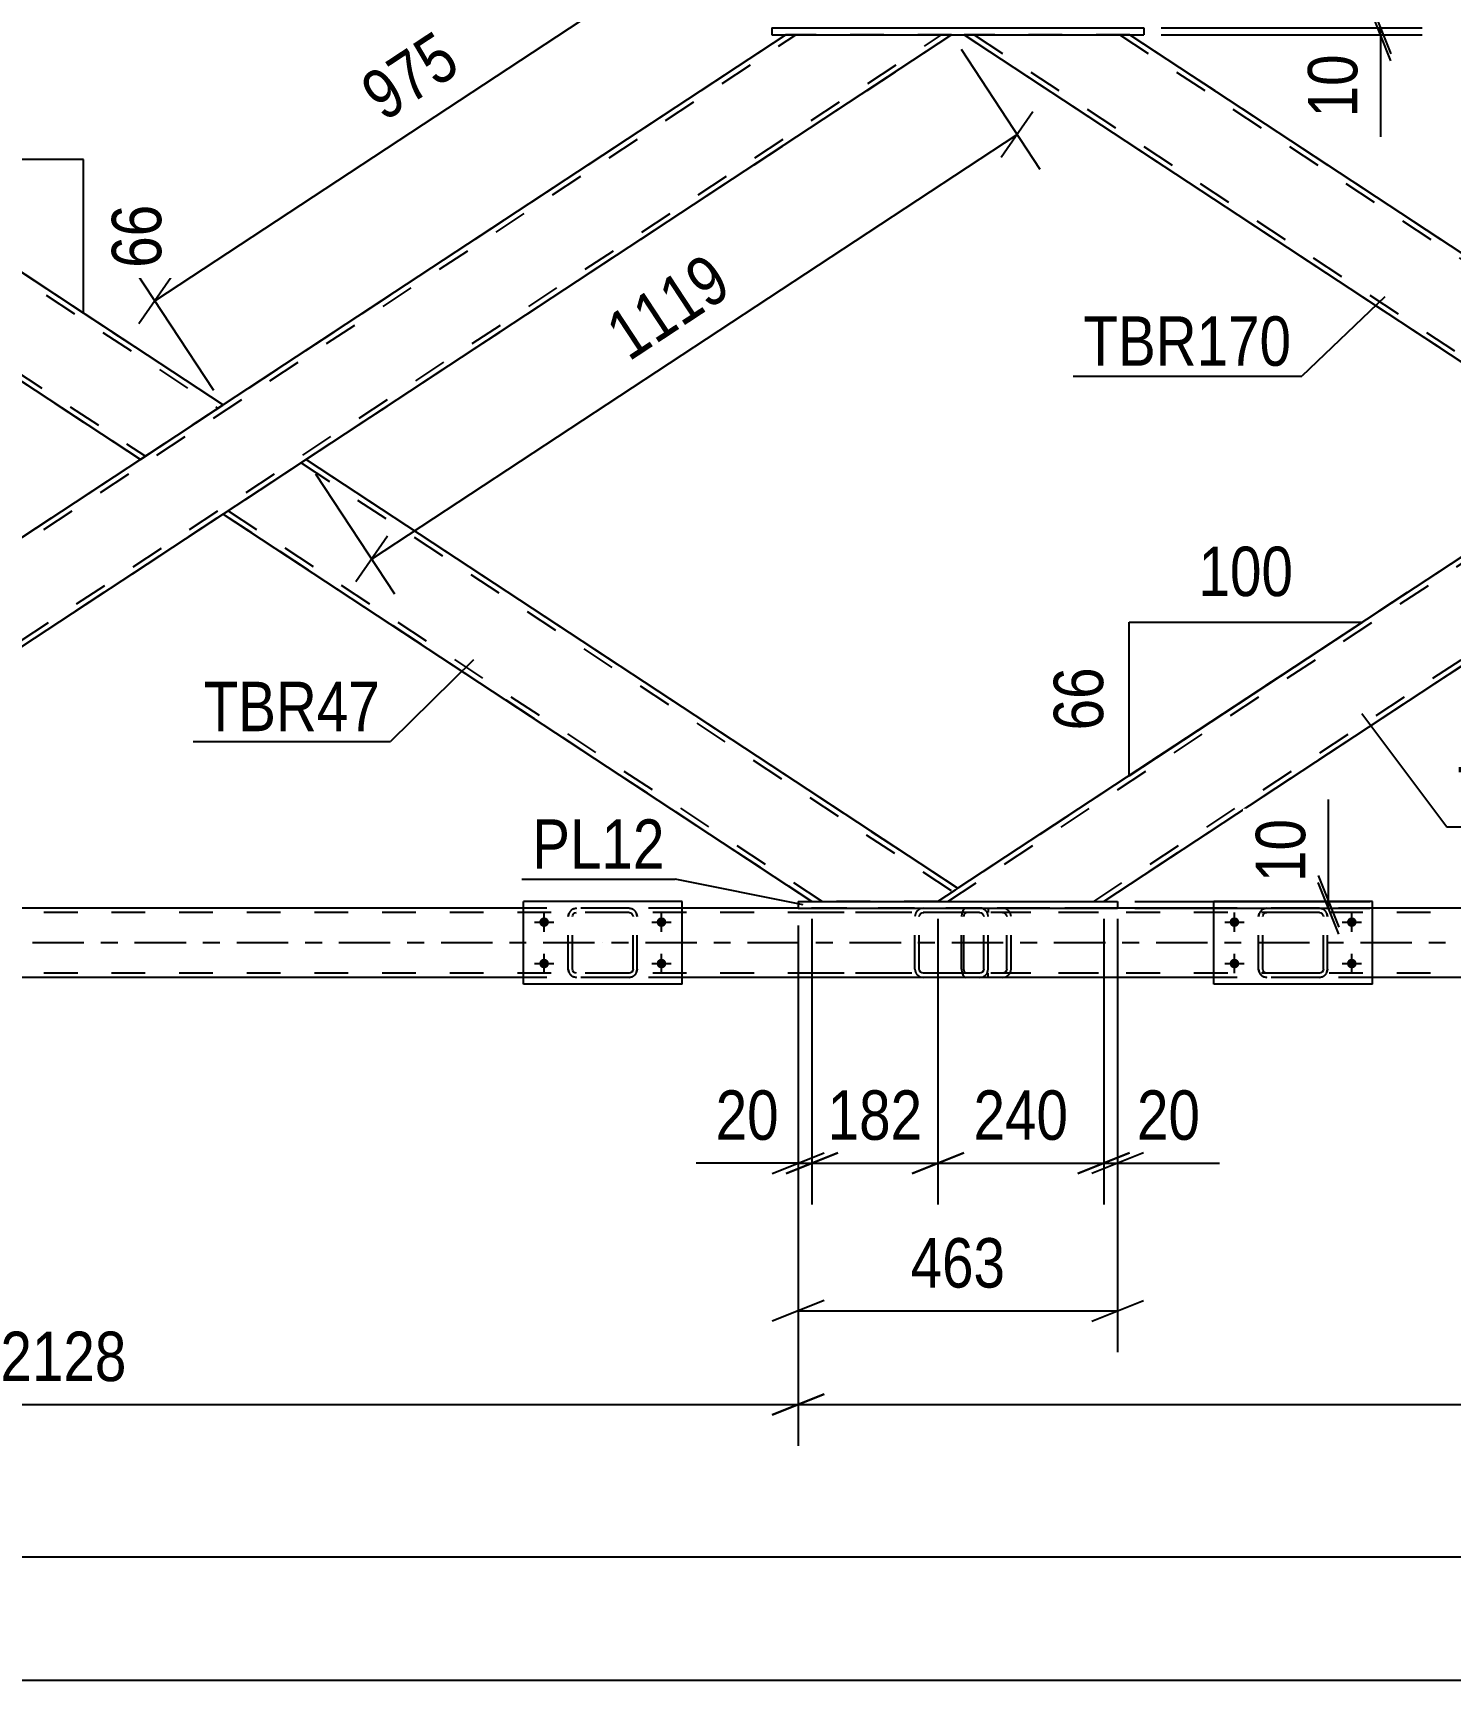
# Model space of a CAD drawing. Header units: millimetres. Extents: x -851 to 338, y -786 to 55.
# Drawn here: x -396.5 to -314.4, y -100.6 to -5.2 of the extents above; entities that cross this region are included whole.
import ezdxf

# ---------------------------------------------------------------- set-up
doc = ezdxf.new("R2010")
doc.units = ezdxf.units.MM
doc.linetypes.add('DXK_LINE_DOT2', pattern=[3.9198, 1.9599, -1.9599])
doc.linetypes.add('DXK_LINE_DOT3', pattern=[5.9187, 2.979, -0.9799, 0.9799, -0.9799])
doc.styles.add('Arial Narrow', font='ARIALN.TTF', dxfattribs={"height": 0.2})

# ---------------------------------------------------------------- blocks, each defined once
blk = doc.blocks.new('Part-232933133-4852 - 4785')
at = {"color": 2, "linetype": 'Continuous'}
for p, q in [((-381.25, -30.277), (-385.471, -33.054)), ((-380.667, -29.894), (-381.25, -30.277)), ((-380.667, -29.894), (-342.904, -54.734)), ((-380.667, -29.894), (-380.667, -29.894)), ((-385.471, -33.054), (-385.471, -33.054)), ((-385.471, -33.054), (-351.358, -55.494)), ((-342.904, -54.734), (-344.059, -55.494))]:
    blk.add_line(p, q, dxfattribs=at)
at = {"color": 7, "linetype": 'DXK_LINE_DOT2'}
for p, q in [((-380.959, -30.086), (-380.959, -30.086)), ((-380.959, -30.086), (-343.195, -54.926)), ((-380.959, -30.086), (-343.195, -54.926)), ((-380.667, -29.894), (-342.904, -54.734)), ((-385.471, -33.054), (-351.358, -55.494)), ((-385.471, -33.054), (-385.471, -33.054)), ((-385.18, -32.863), (-385.158, -32.848)), ((-385.18, -32.863), (-385.18, -32.863)), ((-385.18, -32.863), (-350.776, -55.494)), ((-385.18, -32.863), (-350.776, -55.494)), ((-384.889, -32.671), (-384.889, -32.671)), ((-384.889, -32.671), (-384.889, -32.671)), ((-344.059, -55.494), (-351.358, -55.494))]:
    blk.add_line(p, q, dxfattribs=at)
blk = doc.blocks.new('Part-232933133-4827 - 4785')
at = {"color": 7, "linetype": 'DXK_LINE_DOT2'}
for p, q in [((-267.743, -5.295), (-344.059, -55.494)), ((-343.476, -55.494), (-267.161, -5.295)), ((-343.476, -55.494), (-267.161, -5.295)), ((-335.033, -55.494), (-258.717, -5.295)), ((-335.033, -55.494), (-258.717, -5.295)), ((-258.135, -5.295), (-334.451, -55.494)), ((-342.904, -54.734), (-344.059, -55.494)), ((-344.059, -55.494), (-344.059, -55.494)), ((-344.059, -55.494), (-334.451, -55.494))]:
    blk.add_line(p, q, dxfattribs=at)
at = {"color": 2, "linetype": 'Continuous'}
for p, q in [((-305.141, -29.894), (-342.904, -54.734)), ((-300.337, -33.054), (-334.451, -55.494))]:
    blk.add_line(p, q, dxfattribs=at)
blk = doc.blocks.new('Part-232933133-4847 - 4785')
at = {"color": 7, "linetype": 'DXK_LINE_DOT2'}
for p, q in [((-352.877, -5.295), (-429.193, -55.494)), ((-428.611, -55.494), (-352.295, -5.295)), ((-428.611, -55.494), (-352.295, -5.295)), ((-420.167, -55.494), (-343.852, -5.295)), ((-420.167, -55.494), (-343.852, -5.295)), ((-343.269, -5.295), (-419.585, -55.494)), ((-343.269, -5.295), (-352.877, -5.295)), ((-343.269, -5.295), (-343.269, -5.295)), ((-385.471, -26.734), (-390.275, -29.894)), ((-380.667, -29.894), (-385.471, -33.054))]:
    blk.add_line(p, q, dxfattribs=at)
at = {"color": 2, "linetype": 'Continuous'}
for p, q in [((-352.877, -5.295), (-385.471, -26.734)), ((-343.269, -5.295), (-380.667, -29.894)), ((-390.275, -29.894), (-428.039, -54.734)), ((-385.471, -33.054), (-419.585, -55.494))]:
    blk.add_line(p, q, dxfattribs=at)
blk = doc.blocks.new('Part-232933133-4929 - 4785')
at = {"color": 7, "linetype": 'DXK_LINE_DOT2'}
for p, q in [((-341.65, -55.894), (-351.393, -55.894)), ((-341.65, -56.134), (-351.393, -56.134)), ((-345.36, -56.204), (-345.396, -56.374)), ((-345.357, -56.19), (-345.36, -56.204)), ((-345.141, -56.374), (-345.121, -56.282)), ((-345.121, -56.282), (-345.066, -56.204)), ((-344.885, -55.894), (-345.081, -55.93)), ((-345.066, -56.204), (-344.983, -56.152)), ((-344.983, -56.152), (-344.885, -56.134)), ((-341.455, -55.93), (-341.65, -55.894)), ((-341.65, -56.134), (-341.553, -56.152)), ((-341.553, -56.152), (-341.47, -56.204)), ((-341.47, -56.204), (-341.414, -56.282)), ((-341.414, -56.282), (-341.395, -56.374)), ((-341.175, -56.204), (-341.178, -56.19)), ((-341.14, -56.374), (-341.175, -56.204)), ((-345.396, -59.414), (-345.396, -56.374)), ((-345.141, -59.414), (-345.141, -56.374)), ((-341.395, -59.414), (-341.395, -56.374)), ((-341.14, -59.414), (-341.14, -56.374)), ((-341.65, -59.654), (-351.393, -59.654)), ((-341.65, -59.894), (-351.393, -59.894)), ((-345.396, -59.414), (-345.377, -59.505)), ((-345.377, -59.505), (-345.357, -59.597)), ((-345.121, -59.505), (-345.141, -59.414)), ((-345.066, -59.583), (-345.121, -59.505)), ((-345.081, -59.857), (-344.885, -59.894)), ((-344.983, -59.635), (-345.066, -59.583)), ((-344.885, -59.654), (-344.983, -59.635)), ((-341.553, -59.635), (-341.65, -59.654)), ((-341.65, -59.894), (-341.455, -59.857)), ((-341.47, -59.583), (-341.553, -59.635)), ((-341.414, -59.505), (-341.47, -59.583)), ((-341.395, -59.414), (-341.414, -59.505)), ((-341.178, -59.597), (-341.159, -59.505)), ((-341.159, -59.505), (-341.14, -59.414))]:
    blk.add_line(p, q, dxfattribs=at)
for centre, start, end in [((-344.905, -56.394), 110.75832, 155.68004), ((-341.631, -56.394), 24.31996, 69.24168), ((-344.905, -59.393), 204.31996, 249.24168), ((-341.631, -59.393), 290.75832, 335.68004)]:
    blk.add_arc(centre, 0.496, start, end, dxfattribs=at)
blk = doc.blocks.new('Bolt-232933133-59347 - 4785')
at = {"linetype": 'Continuous'}
for points in [[(-366.879, -56.414, -1), (-366.879, -56.974, -1)], [(-360.079, -56.414, -1), (-360.079, -56.974, -1)], [(-366.879, -58.814, -1), (-366.879, -59.374, -1)], [(-360.079, -58.814, -1), (-360.079, -59.374, -1)]]:
    blk.add_hatch(color=1, dxfattribs=at).paths.add_polyline_path(points)
at = {"color": 1, "linetype": 'Continuous'}
for p, q in [((-366.879, -57.254), (-366.879, -56.134)), ((-360.079, -57.254), (-360.079, -56.134)), ((-367.439, -56.694), (-366.319, -56.694)), ((-360.639, -56.694), (-359.519, -56.694)), ((-367.439, -59.094), (-366.319, -59.094)), ((-366.879, -59.654), (-366.879, -58.534)), ((-360.639, -59.094), (-359.519, -59.094)), ((-360.079, -59.654), (-360.079, -58.534))]:
    blk.add_line(p, q, dxfattribs=at)
blk = doc.blocks.new('Part-232933133-4922 - 4785')
at = {"color": 7, "linetype": 'DXK_LINE_DOT2'}
for p, q in [((-342.666, -56.19), (-342.687, -56.374)), ((-342.607, -56.034), (-342.666, -56.19)), ((-342.519, -55.93), (-342.607, -56.034)), ((-342.551, -56.374), (-342.541, -56.282)), ((-342.541, -56.282), (-342.511, -56.204)), ((-342.416, -55.894), (-342.519, -55.93)), ((-342.511, -56.204), (-342.468, -56.152)), ((-342.468, -56.152), (-342.416, -56.134)), ((-334.751, -55.894), (-342.416, -55.894)), ((-334.751, -56.134), (-342.416, -56.134)), ((-341.14, -55.894), (-341.14, -56.134)), ((-340.132, -55.93), (-340.324, -55.894)), ((-340.324, -56.134), (-340.228, -56.152)), ((-340.228, -56.152), (-340.147, -56.204)), ((-340.147, -56.204), (-340.092, -56.282)), ((-340.092, -56.282), (-340.073, -56.374)), ((-339.857, -56.204), (-339.86, -56.19)), ((-339.822, -56.374), (-339.857, -56.204)), ((-342.687, -59.414), (-342.687, -56.374)), ((-342.551, -59.414), (-342.551, -56.374)), ((-340.073, -59.414), (-340.073, -56.374)), ((-339.822, -59.414), (-339.822, -56.374)), ((-342.687, -59.414), (-342.666, -59.597)), ((-342.666, -59.597), (-342.607, -59.753)), ((-342.607, -59.753), (-342.519, -59.857)), ((-342.541, -59.505), (-342.551, -59.414)), ((-342.511, -59.583), (-342.541, -59.505)), ((-342.519, -59.857), (-342.416, -59.894)), ((-342.468, -59.635), (-342.511, -59.583)), ((-342.416, -59.654), (-342.468, -59.635)), ((-334.751, -59.654), (-342.416, -59.654)), ((-334.751, -59.894), (-342.416, -59.894)), ((-341.14, -59.894), (-341.14, -59.654)), ((-340.228, -59.635), (-340.324, -59.654)), ((-340.324, -59.894), (-340.132, -59.857)), ((-340.147, -59.583), (-340.228, -59.635)), ((-340.092, -59.505), (-340.147, -59.583)), ((-340.073, -59.414), (-340.092, -59.505)), ((-339.86, -59.597), (-339.841, -59.505)), ((-339.841, -59.505), (-339.822, -59.414))]:
    blk.add_line(p, q, dxfattribs=at)
for centre, start, end in [((-340.31, -56.389), 23.84918, 68.80569), ((-340.31, -59.398), 291.19431, 336.15082)]:
    blk.add_arc(centre, 0.492, start, end, dxfattribs=at)
blk = doc.blocks.new('Part-232933133-5007 - 4785')
at = {"color": 2, "linetype": 'Continuous'}
for p, q in [((-427.674, -5.295), (-390.275, -29.894)), ((-418.066, -5.295), (-385.471, -26.734)), ((-390.275, -29.894), (-386.054, -27.117)), ((-386.054, -27.117), (-385.471, -26.734)), ((-385.471, -26.734), (-385.471, -26.734)), ((-390.275, -29.894), (-390.275, -29.894))]:
    blk.add_line(p, q, dxfattribs=at)
at = {"color": 7, "linetype": 'DXK_LINE_DOT2'}
for p, q in [((-390.275, -29.894), (-427.674, -5.295)), ((-427.674, -5.295), (-427.674, -5.295)), ((-418.066, -5.295), (-427.674, -5.295)), ((-427.091, -5.295), (-389.984, -29.703)), ((-427.091, -5.295), (-389.984, -29.703)), ((-418.648, -5.295), (-385.763, -26.926)), ((-418.648, -5.295), (-385.763, -26.926)), ((-418.066, -5.295), (-385.471, -26.734)), ((-385.516, -26.764), (-386.054, -27.117)), ((-385.763, -26.926), (-385.763, -26.926)), ((-389.693, -29.511), (-389.693, -29.511)), ((-389.693, -29.511), (-389.693, -29.511)), ((-390.275, -29.894), (-390.275, -29.894)), ((-389.984, -29.703), (-389.962, -29.688)), ((-389.984, -29.703), (-389.984, -29.703))]:
    blk.add_line(p, q, dxfattribs=at)
blk = doc.blocks.new('Part-232933133-5012 - 4785')
at = {"color": 2, "linetype": 'Continuous'}
for p, q in [((-342.539, -5.295), (-305.141, -29.894)), ((-332.931, -5.295), (-300.337, -26.734)), ((-305.141, -29.894), (-300.919, -27.117)), ((-300.919, -27.117), (-300.337, -26.734)), ((-300.337, -26.734), (-300.337, -26.734)), ((-305.141, -29.894), (-305.141, -29.894))]:
    blk.add_line(p, q, dxfattribs=at)
at = {"color": 7, "linetype": 'DXK_LINE_DOT2'}
for p, q in [((-305.141, -29.894), (-342.539, -5.295)), ((-342.539, -5.295), (-342.539, -5.295)), ((-332.931, -5.295), (-342.539, -5.295)), ((-341.957, -5.295), (-304.85, -29.703)), ((-341.957, -5.295), (-304.85, -29.703)), ((-333.514, -5.295), (-300.628, -26.926)), ((-333.514, -5.295), (-300.628, -26.926)), ((-332.931, -5.295), (-300.337, -26.734)), ((-300.382, -26.764), (-300.919, -27.117)), ((-300.628, -26.926), (-300.628, -26.926)), ((-304.559, -29.511), (-304.559, -29.511)), ((-304.559, -29.511), (-304.559, -29.511)), ((-305.141, -29.894), (-305.141, -29.894)), ((-304.85, -29.703), (-304.828, -29.688)), ((-304.85, -29.703), (-304.85, -29.703))]:
    blk.add_line(p, q, dxfattribs=at)
blk = doc.blocks.new('Part-232933133-5039 - 4785')
at = {"color": 2, "linetype": 'Continuous'}
for p, q in [((-353.677, -4.895), (-353.677, -5.295)), ((-353.677, -4.895), (-332.131, -4.895)), ((-353.677, -5.295), (-332.131, -5.295)), ((-332.131, -4.895), (-332.131, -5.295))]:
    blk.add_line(p, q, dxfattribs=at)
blk = doc.blocks.new('Part-232933133-5104 - 4785')
at = {"color": 2, "linetype": 'Continuous'}
for p, q in [((-352.158, -55.494), (-352.158, -55.894)), ((-352.158, -55.494), (-333.651, -55.494)), ((-352.158, -55.894), (-333.651, -55.894)), ((-333.651, -55.494), (-333.651, -55.894))]:
    blk.add_line(p, q, dxfattribs=at)
blk = doc.blocks.new('Part-232933133-5177 - 4785')
at = {"color": 7, "linetype": 'DXK_LINE_DOT2'}
for p, q in [((-150.879, -56.134), (-823.016, -56.134)), ((-358.879, -55.894), (-368.079, -55.894)), ((-333.651, -55.894), (-352.158, -55.894)), ((-318.879, -55.894), (-328.079, -55.894)), ((-150.879, -59.654), (-823.016, -59.654)), ((-358.879, -59.894), (-368.079, -59.894)), ((-318.879, -59.894), (-328.079, -59.894))]:
    blk.add_line(p, q, dxfattribs=at)
at = {"color": 2, "linetype": 'Continuous'}
for p, q in [((-368.079, -55.894), (-398.879, -55.894)), ((-352.158, -55.894), (-358.879, -55.894)), ((-328.079, -55.894), (-333.651, -55.894)), ((-288.079, -55.894), (-318.879, -55.894)), ((-368.079, -59.894), (-398.879, -59.894)), ((-328.079, -59.894), (-358.879, -59.894)), ((-288.079, -59.894), (-318.879, -59.894))]:
    blk.add_line(p, q, dxfattribs=at)
at = {"color": 7, "linetype": 'DXK_LINE_DOT3'}
blk.add_line((-150.879, -57.894), (-823.016, -57.894), dxfattribs=at)
blk = doc.blocks.new('Bolt-232933133-59345 - 4785')
at = {"linetype": 'Continuous'}
for points in [[(-326.879, -56.414, -1), (-326.879, -56.974, -1)], [(-320.079, -56.414, -1), (-320.079, -56.974, -1)], [(-326.879, -58.814, -1), (-326.879, -59.374, -1)], [(-320.079, -58.814, -1), (-320.079, -59.374, -1)]]:
    blk.add_hatch(color=1, dxfattribs=at).paths.add_polyline_path(points)
at = {"color": 1, "linetype": 'Continuous'}
for p, q in [((-326.879, -57.254), (-326.879, -56.134)), ((-320.079, -57.254), (-320.079, -56.134)), ((-327.439, -56.694), (-326.319, -56.694)), ((-320.639, -56.694), (-319.519, -56.694)), ((-327.439, -59.094), (-326.319, -59.094)), ((-326.879, -59.654), (-326.879, -58.534)), ((-320.639, -59.094), (-319.519, -59.094)), ((-320.079, -59.654), (-320.079, -58.534))]:
    blk.add_line(p, q, dxfattribs=at)
blk = doc.blocks.new('Part-232933133-59257 - 4785')
at = {"color": 7, "linetype": 'DXK_LINE_DOT2'}
for p, q in [((-325.479, -56.374), (-325.443, -56.19)), ((-325.443, -56.19), (-325.479, -56.374)), ((-325.239, -56.374), (-325.221, -56.282)), ((-325.221, -56.282), (-325.169, -56.204)), ((-325.183, -55.93), (-324.999, -55.894)), ((-324.999, -55.894), (-325.183, -55.93)), ((-325.169, -56.204), (-325.091, -56.152)), ((-325.091, -56.152), (-324.999, -56.134)), ((-321.959, -55.894), (-324.999, -55.894)), ((-321.959, -56.134), (-324.999, -56.134)), ((-321.959, -55.894), (-321.776, -55.93)), ((-321.776, -55.93), (-321.959, -55.894)), ((-321.959, -56.134), (-321.867, -56.152)), ((-321.867, -56.152), (-321.79, -56.204)), ((-321.79, -56.204), (-321.737, -56.282)), ((-321.737, -56.282), (-321.719, -56.374)), ((-321.516, -56.19), (-321.479, -56.374)), ((-321.479, -56.374), (-321.516, -56.19)), ((-325.479, -59.414), (-325.479, -56.374)), ((-325.239, -59.414), (-325.239, -56.374)), ((-321.719, -59.414), (-321.719, -56.374)), ((-321.479, -59.414), (-321.479, -56.374)), ((-325.443, -59.597), (-325.479, -59.414)), ((-325.479, -59.414), (-325.443, -59.597)), ((-325.221, -59.505), (-325.239, -59.414)), ((-325.169, -59.583), (-325.221, -59.505)), ((-324.999, -59.894), (-325.183, -59.857)), ((-325.183, -59.857), (-324.999, -59.894)), ((-325.091, -59.635), (-325.169, -59.583)), ((-324.999, -59.654), (-325.091, -59.635)), ((-321.959, -59.654), (-324.999, -59.654)), ((-321.959, -59.894), (-324.999, -59.894)), ((-321.867, -59.635), (-321.959, -59.654)), ((-321.776, -59.857), (-321.959, -59.894)), ((-321.959, -59.894), (-321.776, -59.857)), ((-321.79, -59.583), (-321.867, -59.635)), ((-321.737, -59.505), (-321.79, -59.583)), ((-321.719, -59.414), (-321.737, -59.505)), ((-321.479, -59.414), (-321.516, -59.597)), ((-321.516, -59.597), (-321.479, -59.414))]:
    blk.add_line(p, q, dxfattribs=at)
at = {"color": 7, "linetype": 'DXK_LINE_DOT3'}
blk.add_line((-323.479, -57.894), (-323.479, -57.894), dxfattribs=at)
at = {"color": 7, "linetype": 'DXK_LINE_DOT2'}
for centre, start, end in [((-324.999, -56.374), 112.5, 157.5), ((-324.999, -56.374), 112.5, 157.5), ((-321.959, -56.374), 22.5, 67.5), ((-321.959, -56.374), 22.5, 67.5), ((-324.999, -59.414), 202.5, 247.5), ((-324.999, -59.414), 202.5, 247.5), ((-321.959, -59.414), 292.5, 337.5), ((-321.959, -59.414), 292.5, 337.5)]:
    blk.add_arc(centre, 0.48, start, end, dxfattribs=at)
blk = doc.blocks.new('Part-232933133-59258 - 4785')
at = {"color": 2, "linetype": 'Continuous'}
for p, q in [((-318.879, -55.494), (-328.079, -55.494)), ((-328.079, -60.294), (-328.079, -55.494)), ((-318.879, -60.294), (-318.879, -55.494)), ((-318.879, -60.294), (-328.079, -60.294))]:
    blk.add_line(p, q, dxfattribs=at)
blk = doc.blocks.new('Part-232933133-59261 - 4785')
at = {"color": 7, "linetype": 'DXK_LINE_DOT2'}
for p, q in [((-365.479, -56.374), (-365.443, -56.19)), ((-365.443, -56.19), (-365.479, -56.374)), ((-365.239, -56.374), (-365.221, -56.282)), ((-365.221, -56.282), (-365.169, -56.204)), ((-365.183, -55.93), (-364.999, -55.894)), ((-364.999, -55.894), (-365.183, -55.93)), ((-365.169, -56.204), (-365.091, -56.152)), ((-365.091, -56.152), (-364.999, -56.134)), ((-361.959, -55.894), (-364.999, -55.894)), ((-361.959, -56.134), (-364.999, -56.134)), ((-361.959, -55.894), (-361.776, -55.93)), ((-361.776, -55.93), (-361.959, -55.894)), ((-361.959, -56.134), (-361.867, -56.152)), ((-361.867, -56.152), (-361.79, -56.204)), ((-361.79, -56.204), (-361.737, -56.282)), ((-361.737, -56.282), (-361.719, -56.374)), ((-361.516, -56.19), (-361.479, -56.374)), ((-361.479, -56.374), (-361.516, -56.19)), ((-365.479, -59.414), (-365.479, -56.374)), ((-365.239, -59.414), (-365.239, -56.374)), ((-361.719, -59.414), (-361.719, -56.374)), ((-361.479, -59.414), (-361.479, -56.374)), ((-365.443, -59.597), (-365.479, -59.414)), ((-365.479, -59.414), (-365.443, -59.597)), ((-365.221, -59.505), (-365.239, -59.414)), ((-365.169, -59.583), (-365.221, -59.505)), ((-364.999, -59.894), (-365.183, -59.857)), ((-365.183, -59.857), (-364.999, -59.894)), ((-365.091, -59.635), (-365.169, -59.583)), ((-364.999, -59.654), (-365.091, -59.635)), ((-361.959, -59.654), (-364.999, -59.654)), ((-361.959, -59.894), (-364.999, -59.894)), ((-361.867, -59.635), (-361.959, -59.654)), ((-361.776, -59.857), (-361.959, -59.894)), ((-361.959, -59.894), (-361.776, -59.857)), ((-361.79, -59.583), (-361.867, -59.635)), ((-361.737, -59.505), (-361.79, -59.583)), ((-361.719, -59.414), (-361.737, -59.505)), ((-361.479, -59.414), (-361.516, -59.597)), ((-361.516, -59.597), (-361.479, -59.414))]:
    blk.add_line(p, q, dxfattribs=at)
at = {"color": 7, "linetype": 'DXK_LINE_DOT3'}
blk.add_line((-363.479, -57.894), (-363.479, -57.894), dxfattribs=at)
at = {"color": 7, "linetype": 'DXK_LINE_DOT2'}
for centre, start, end in [((-364.999, -56.374), 112.5, 157.5), ((-364.999, -56.374), 112.5, 157.5), ((-361.959, -56.374), 22.5, 67.5), ((-361.959, -56.374), 22.5, 67.5), ((-364.999, -59.414), 202.5, 247.5), ((-364.999, -59.414), 202.5, 247.5), ((-361.959, -59.414), 292.5, 337.5), ((-361.959, -59.414), 292.5, 337.5)]:
    blk.add_arc(centre, 0.48, start, end, dxfattribs=at)
blk = doc.blocks.new('Part-232933133-59262 - 4785')
at = {"color": 2, "linetype": 'Continuous'}
for p, q in [((-358.879, -55.494), (-368.079, -55.494)), ((-368.079, -60.294), (-368.079, -55.494)), ((-358.879, -60.294), (-358.879, -55.494)), ((-358.879, -60.294), (-368.079, -60.294))]:
    blk.add_line(p, q, dxfattribs=at)
blk = doc.blocks.new('StraightDimension-232933133-5721 - 4785')
at = {"color": 7, "linetype": 'Continuous'}
for p, q in [((-321.428, -55.494), (-321.428, -49.587)), ((-321.428, -55.494), (-321.428, -49.587)), ((-322.028, -53.994), (-320.828, -56.994)), ((-320.828, -57.394), (-322.028, -54.394)), ((-332.651, -55.494), (-319.028, -55.494)), ((-332.651, -55.894), (-319.028, -55.894)), ((-321.428, -55.894), (-321.428, -55.494))]:
    blk.add_line(p, q, dxfattribs=at)
at = {"color": 0}
blk.add_wipeout([(-322.178, -50.112), (-326.378, -50.112), (-326.378, -54.969), (-322.178, -54.969)], dxfattribs=at)
at = {"color": 3, "style": 'Arial Narrow'}
blk.add_text('10', height=2.8633, rotation=90.00021, dxfattribs=at).set_placement((-322.778, -54.369))
blk = doc.blocks.new('StraightDimension-232933133-5539 - 4785')
at = {"color": 7, "linetype": 'Continuous'}
for p, q in [((-353.427, -4.459), (-358.41, 3.117)), ((-357.768, -0.589), (-355.921, 2.062)), ((-389.438, -20.704), (-356.844, 0.736)), ((-386.021, -25.899), (-391.004, -18.323)), ((-388.515, -19.378), (-390.362, -22.029))]:
    blk.add_line(p, q, dxfattribs=at)
at = {"color": 0}
blk.add_wipeout([(-370.761, -7.521), (-373.069, -4.012), (-378.654, -7.685), (-376.346, -11.194)], dxfattribs=at)
at = {"color": 3, "style": 'Arial Narrow'}
blk.add_text('975', height=2.8633, rotation=33.33468, dxfattribs=at).set_placement((-376.174, -10.363))
blk = doc.blocks.new('StraightDimension-232933133-6941 - 4785')
at = {"color": 7, "linetype": 'Continuous'}
for p, q in [((-352.158, -56.894), (-352.158, -73.054)), ((-351.358, -56.494), (-351.358, -73.054)), ((-353.658, -71.254), (-350.658, -70.054)), ((-349.858, -70.054), (-352.858, -71.254)), ((-352.158, -70.654), (-358.064, -70.654)), ((-352.158, -70.654), (-358.064, -70.654)), ((-352.158, -70.654), (-351.358, -70.654))]:
    blk.add_line(p, q, dxfattribs=at)
at = {"color": 0}
blk.add_wipeout([(-352.683, -69.904), (-352.683, -65.704), (-357.539, -65.704), (-357.539, -69.904)], dxfattribs=at)
at = {"color": 3, "style": 'Arial Narrow'}
blk.add_text('20', height=2.8633, dxfattribs=at).set_placement((-356.939, -69.304))
blk = doc.blocks.new('StraightDimension-232933133-6950 - 4785')
at = {"color": 7, "linetype": 'Continuous'}
for p, q in [((-352.158, -56.894), (-352.158, -81.614)), ((-333.651, -56.894), (-333.651, -81.614)), ((-350.658, -78.614), (-353.658, -79.814)), ((-335.151, -79.814), (-332.151, -78.614)), ((-352.158, -79.214), (-333.651, -79.214))]:
    blk.add_line(p, q, dxfattribs=at)
at = {"color": 0}
blk.add_wipeout([(-339.562, -78.464), (-339.562, -74.264), (-346.246, -74.264), (-346.246, -78.464)], dxfattribs=at)
at = {"color": 3, "style": 'Arial Narrow'}
blk.add_text('463', height=2.8633, dxfattribs=at).set_placement((-345.646, -77.864))
blk = doc.blocks.new('StraightDimension-232933133-52024 - 4785')
at = {"color": 7, "linetype": 'Continuous'}
for p, q in [((-352.158, -56.894), (-352.158, -87.031)), ((-437.292, -84.631), (-352.158, -84.631)), ((-353.658, -85.231), (-350.658, -84.031))]:
    blk.add_line(p, q, dxfattribs=at)
at = {"color": 0}
blk.add_wipeout([(-390.469, -83.881), (-390.469, -79.681), (-398.981, -79.681), (-398.981, -83.881)], dxfattribs=at)
at = {"color": 3, "style": 'Arial Narrow'}
blk.add_text('2128', height=2.8633, dxfattribs=at).set_placement((-398.381, -83.281))
blk = doc.blocks.new('StraightDimension-232933133-52159 - 4785')
at = {"color": 7, "linetype": 'Continuous'}
blk.add_line((-823.016, -93.466), (-107.453, -93.466), dxfattribs=at)
blk = doc.blocks.new('StraightDimension-232933133-6917 - 4785')
at = {"color": 7, "linetype": 'Continuous'}
for p, q in [((-344.059, -56.494), (-344.059, -73.054)), ((-334.451, -56.494), (-334.451, -73.054)), ((-345.559, -71.254), (-342.559, -70.054)), ((-332.951, -70.054), (-335.951, -71.254)), ((-344.059, -70.654), (-334.451, -70.654))]:
    blk.add_line(p, q, dxfattribs=at)
at = {"color": 0}
blk.add_wipeout([(-335.912, -69.904), (-335.912, -65.704), (-342.597, -65.704), (-342.597, -69.904)], dxfattribs=at)
at = {"color": 3, "style": 'Arial Narrow'}
blk.add_text('240', height=2.8633, dxfattribs=at).set_placement((-341.997, -69.304))
blk = doc.blocks.new('StraightDimension-232933133-5564 - 4785')
at = {"color": 7, "linetype": 'Continuous'}
for p, q in [((-342.72, -6.13), (-338.156, -13.068)), ((-340.399, -12.388), (-338.552, -9.737)), ((-376.873, -35.662), (-339.475, -11.063)), ((-380.118, -30.73), (-375.555, -37.667)), ((-375.95, -34.337), (-377.797, -36.988))]:
    blk.add_line(p, q, dxfattribs=at)
at = {"color": 0}
blk.add_wipeout([(-355.03, -20.397), (-357.339, -16.888), (-364.45, -21.566), (-362.142, -25.075)], dxfattribs=at)
at = {"color": 3, "style": 'Arial Narrow'}
blk.add_text('1119', height=2.8633, rotation=33.33468, dxfattribs=at).set_placement((-361.971, -24.244))
blk = doc.blocks.new('StraightDimension-232933133-6933 - 4785')
at = {"color": 7, "linetype": 'Continuous'}
for p, q in [((-334.451, -56.494), (-334.451, -73.054)), ((-333.651, -56.494), (-333.651, -73.054)), ((-335.951, -71.254), (-332.951, -70.054)), ((-332.151, -70.054), (-335.151, -71.254)), ((-334.451, -70.654), (-333.651, -70.654)), ((-333.651, -70.654), (-327.744, -70.654)), ((-333.651, -70.654), (-327.744, -70.654))]:
    blk.add_line(p, q, dxfattribs=at)
at = {"color": 0}
blk.add_wipeout([(-328.269, -69.904), (-328.269, -65.704), (-333.126, -65.704), (-333.126, -69.904)], dxfattribs=at)
at = {"color": 3, "style": 'Arial Narrow'}
blk.add_text('20', height=2.8633, dxfattribs=at).set_placement((-332.526, -69.304))
blk = doc.blocks.new('StraightDimension-232933133-6925 - 4785')
at = {"color": 7, "linetype": 'Continuous'}
for p, q in [((-351.358, -56.494), (-351.358, -73.054)), ((-344.059, -56.494), (-344.059, -73.054)), ((-352.858, -71.254), (-349.858, -70.054)), ((-342.559, -70.054), (-345.559, -71.254)), ((-351.358, -70.654), (-344.059, -70.654))]:
    blk.add_line(p, q, dxfattribs=at)
at = {"color": 0}
blk.add_wipeout([(-344.366, -69.904), (-344.366, -65.704), (-351.05, -65.704), (-351.05, -69.904)], dxfattribs=at)
at = {"color": 3, "style": 'Arial Narrow'}
blk.add_text('182', height=2.8633, dxfattribs=at).set_placement((-350.45, -69.304))
blk = doc.blocks.new('StraightDimension-232933133-6560 - 4785')
at = {"color": 7, "linetype": 'Continuous'}
for p, q in [((-319.007, -3.395), (-317.807, -6.395)), ((-317.807, -6.795), (-319.007, -3.795)), ((-331.131, -4.895), (-316.007, -4.895)), ((-331.131, -5.295), (-316.007, -5.295)), ((-318.407, -5.295), (-318.407, -4.895)), ((-318.407, -5.295), (-318.407, -11.201)), ((-318.407, -5.295), (-318.407, -11.201))]:
    blk.add_line(p, q, dxfattribs=at)
at = {"color": 0}
blk.add_wipeout([(-319.157, -5.82), (-323.357, -5.82), (-323.357, -10.676), (-319.157, -10.676)], dxfattribs=at)
at = {"color": 3, "style": 'Arial Narrow'}
blk.add_text('10', height=2.8633, rotation=90.00021, dxfattribs=at).set_placement((-319.757, -10.076))
blk = doc.blocks.new('AngleDimension-232933133-25334 - 4785')
at = {"color": 7, "linetype": 'Continuous'}
for p, q in [((-393.565, -12.508), (-407.1, -12.508)), ((-393.565, -21.41), (-407.1, -12.508)), ((-393.565, -21.41), (-393.565, -12.508)), ((-390.042, -23.728), (-393.565, -21.41))]:
    blk.add_line(p, q, dxfattribs=at)
at = {"color": 0}
for points in [[(-396.99, -11.608), (-396.99, -7.408), (-403.675, -7.408), (-403.675, -11.608)], [(-388.465, -14.531), (-392.665, -14.531), (-392.665, -19.387), (-388.465, -19.387)]]:
    blk.add_wipeout(points, dxfattribs=at)
at = {"color": 3, "style": 'Arial Narrow'}
blk.add_text('100', height=2.8633, dxfattribs=at).set_placement((-403.075, -11.008))
blk.add_text('66', height=2.8633, rotation=90.00021, dxfattribs=at).set_placement((-389.065, -18.787))
blk = doc.blocks.new('StraightDimension-232933133-52023 - 4785')
at = {"color": 7, "linetype": 'Continuous'}
for p, q in [((-352.158, -56.894), (-352.158, -87.031)), ((-350.658, -84.031), (-353.658, -85.231)), ((-352.158, -84.631), (-267.024, -84.631))]:
    blk.add_line(p, q, dxfattribs=at)
blk = doc.blocks.new('StraightDimension-232933133-52232 - 4785')
at = {"color": 7, "linetype": 'Continuous'}
blk.add_line((-823.656, -100.601), (-106.813, -100.601), dxfattribs=at)
blk = doc.blocks.new('AngleDimension-232933133-71760 - 4785')
at = {"color": 7, "linetype": 'Continuous'}
for p, q in [((-332.985, -39.307), (-319.451, -39.307)), ((-332.985, -48.21), (-319.451, -39.307)), ((-332.985, -48.21), (-332.985, -39.307)), ((-324.641, -42.721), (-319.451, -39.307))]:
    blk.add_line(p, q, dxfattribs=at)
at = {"color": 0}
for points in [[(-322.876, -38.407), (-322.876, -34.207), (-329.56, -34.207), (-329.56, -38.407)], [(-333.885, -41.33), (-338.085, -41.33), (-338.085, -46.186), (-333.885, -46.186)]]:
    blk.add_wipeout(points, dxfattribs=at)
at = {"color": 3, "style": 'Arial Narrow'}
blk.add_text('100', height=2.8633, dxfattribs=at).set_placement((-328.96, -37.807))
blk.add_text('66', height=2.8633, rotation=90.00021, dxfattribs=at).set_placement((-334.485, -45.586))
blk = doc.blocks.new('Mark-232933133-4823 - 4785')
at = {"color": 30, "linetype": 'Continuous'}
for p, q in [((-319.501, -44.605), (-314.565, -51.167)), ((-314.565, -51.167), (-303.137, -51.167))]:
    blk.add_line(p, q, dxfattribs=at)
at = {"color": 0}
blk.add_wipeout([(-303.737, -50.567), (-303.737, -47.567), (-313.965, -47.567), (-313.965, -50.567)], dxfattribs=at)
blk.add_wipeout([(-303.737, -50.567), (-303.737, -47.567), (-313.965, -47.567), (-313.965, -50.567)], dxfattribs=at)
at = {"color": 3, "style": 'Arial Narrow'}
blk.add_text('TBR46', height=2.8633, dxfattribs=at).set_placement((-313.965, -50.567))
blk = doc.blocks.new('Mark-232933133-4848 - 4785')
at = {"color": 30, "linetype": 'Continuous'}
for p in [(-370.977, -41.489), (-387.21, -46.232)]:
    blk.add_line(p, (-375.783, -46.232), dxfattribs=at)
at = {"color": 0}
blk.add_wipeout([(-376.383, -45.632), (-376.383, -42.632), (-386.61, -42.632), (-386.61, -45.632)], dxfattribs=at)
blk.add_wipeout([(-376.383, -45.632), (-376.383, -42.632), (-386.61, -42.632), (-386.61, -45.632)], dxfattribs=at)
at = {"color": 3, "style": 'Arial Narrow'}
blk.add_text('TBR47', height=2.8633, dxfattribs=at).set_placement((-386.61, -45.632))
blk = doc.blocks.new('Mark-232933133-5008 - 4785')
at = {"color": 30, "linetype": 'Continuous'}
for p in [(-318.158, -20.467), (-336.229, -25.064)]:
    blk.add_line(p, (-322.974, -25.064), dxfattribs=at)
at = {"color": 0}
blk.add_wipeout([(-323.574, -24.464), (-323.574, -21.464), (-335.629, -21.464), (-335.629, -24.464)], dxfattribs=at)
blk.add_wipeout([(-323.574, -24.464), (-323.574, -21.464), (-335.629, -21.464), (-335.629, -24.464)], dxfattribs=at)
at = {"color": 3, "style": 'Arial Narrow'}
blk.add_text('TBR170', height=2.8633, dxfattribs=at).set_placement((-335.629, -24.464))
blk = doc.blocks.new('Mark-232933133-5100 - 4785')
at = {"color": 30, "linetype": 'Continuous'}
for p in [(-368.168, -54.206), (-351.87, -55.692)]:
    blk.add_line(p, (-359.293, -54.206), dxfattribs=at)
at = {"color": 0}
blk.add_wipeout([(-359.893, -53.606), (-359.893, -50.606), (-367.568, -50.606), (-367.568, -53.606)], dxfattribs=at)
blk.add_wipeout([(-359.893, -53.606), (-359.893, -50.606), (-367.568, -50.606), (-367.568, -53.606)], dxfattribs=at)
at = {"color": 3, "style": 'Arial Narrow'}
blk.add_text('PL12', height=2.8633, dxfattribs=at).set_placement((-367.568, -53.606))

msp = doc.modelspace()

# ---------------------------------------------------------------- block references
for name in ['Part-232933133-4847 - 4785', 'Part-232933133-5007 - 4785', 'Part-232933133-5039 - 4785', 'Part-232933133-4827 - 4785', 'Part-232933133-5012 - 4785', 'Part-232933133-4852 - 4785', 'Part-232933133-5177 - 4785', 'Part-232933133-59262 - 4785', 'Bolt-232933133-59347 - 4785', 'Part-232933133-59261 - 4785', 'Part-232933133-5104 - 4785', 'Part-232933133-4929 - 4785', 'Part-232933133-4922 - 4785', 'Part-232933133-59258 - 4785', 'Bolt-232933133-59345 - 4785', 'Part-232933133-59257 - 4785']:
    msp.add_blockref(name, (0, 0))

# ---------------------------------------------------------------- next in the draw order: block references
for name in ['StraightDimension-232933133-5539 - 4785', 'StraightDimension-232933133-6560 - 4785', 'Mark-232933133-5008 - 4785', 'Mark-232933133-4848 - 4785', 'StraightDimension-232933133-5721 - 4785', 'Mark-232933133-5100 - 4785', 'StraightDimension-232933133-6941 - 4785']:
    msp.add_blockref(name, (0, 0))

# ---------------------------------------------------------------- next in the draw order: block references
for name in ['StraightDimension-232933133-5564 - 4785', 'AngleDimension-232933133-25334 - 4785', 'StraightDimension-232933133-6950 - 4785']:
    msp.add_blockref(name, (0, 0))

# ---------------------------------------------------------------- next in the draw order: block references
for name in ['AngleDimension-232933133-71760 - 4785', 'StraightDimension-232933133-52024 - 4785']:
    msp.add_blockref(name, (0, 0))

# ---------------------------------------------------------------- next in the draw order: block references
for name in ['Mark-232933133-4823 - 4785', 'StraightDimension-232933133-52159 - 4785']:
    msp.add_blockref(name, (0, 0))

# ---------------------------------------------------------------- next in the draw order: block references
msp.add_blockref('StraightDimension-232933133-6917 - 4785', (0, 0))

# ---------------------------------------------------------------- next in the draw order: block references
for name in ['StraightDimension-232933133-6925 - 4785', 'StraightDimension-232933133-6933 - 4785']:
    msp.add_blockref(name, (0, 0))

# ---------------------------------------------------------------- next in the draw order: block references
msp.add_blockref('StraightDimension-232933133-52023 - 4785', (0, 0))

# ---------------------------------------------------------------- next in the draw order: block references
msp.add_blockref('StraightDimension-232933133-52232 - 4785', (0, 0))

doc.saveas('drawing.dxf')
